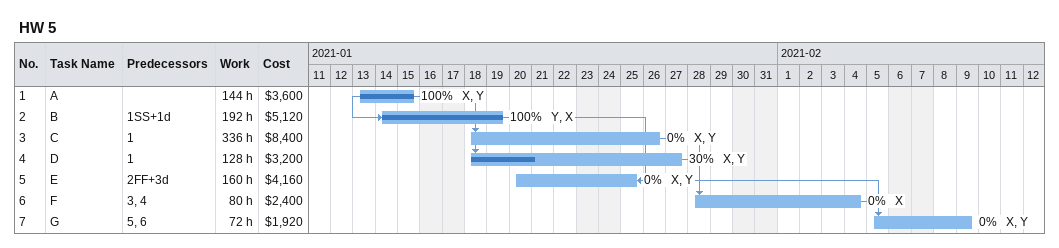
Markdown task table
HW 5

| ID | Task | Start | Finish | Predecessors | Resources | % complete | Work (h) | Cost ($) |
|---|---|---|---|---|---|---|---|---|
| 1 | A | 2021-01-13 | 2021-01-15 |  | X, Y | 100 | 144 | 3600 |
| 2 | B | 2021-01-14 | 2021-01-19 | 1SS+1d | Y, X | 100 | 192 | 5120 |
| 3 | C | 2021-01-18 | 2021-01-26 | 1 | X, Y | 0 | 336 | 8400 |
| 4 | D | 2021-01-18 | 2021-01-27 | 1 | X, Y | 30 | 128 | 3200 |
| 5 | E | 2021-01-20 | 2021-01-25 | 2FF+3d | X, Y | 0 | 160 | 4160 |
| 6 | F | 2021-01-28 | 2021-02-04 | 3, 4 | X | 0 | 80 | 2400 |
| 7 | G | 2021-02-05 | 2021-02-09 | 5, 6 | X, Y | 0 | 72 | 1920 |
